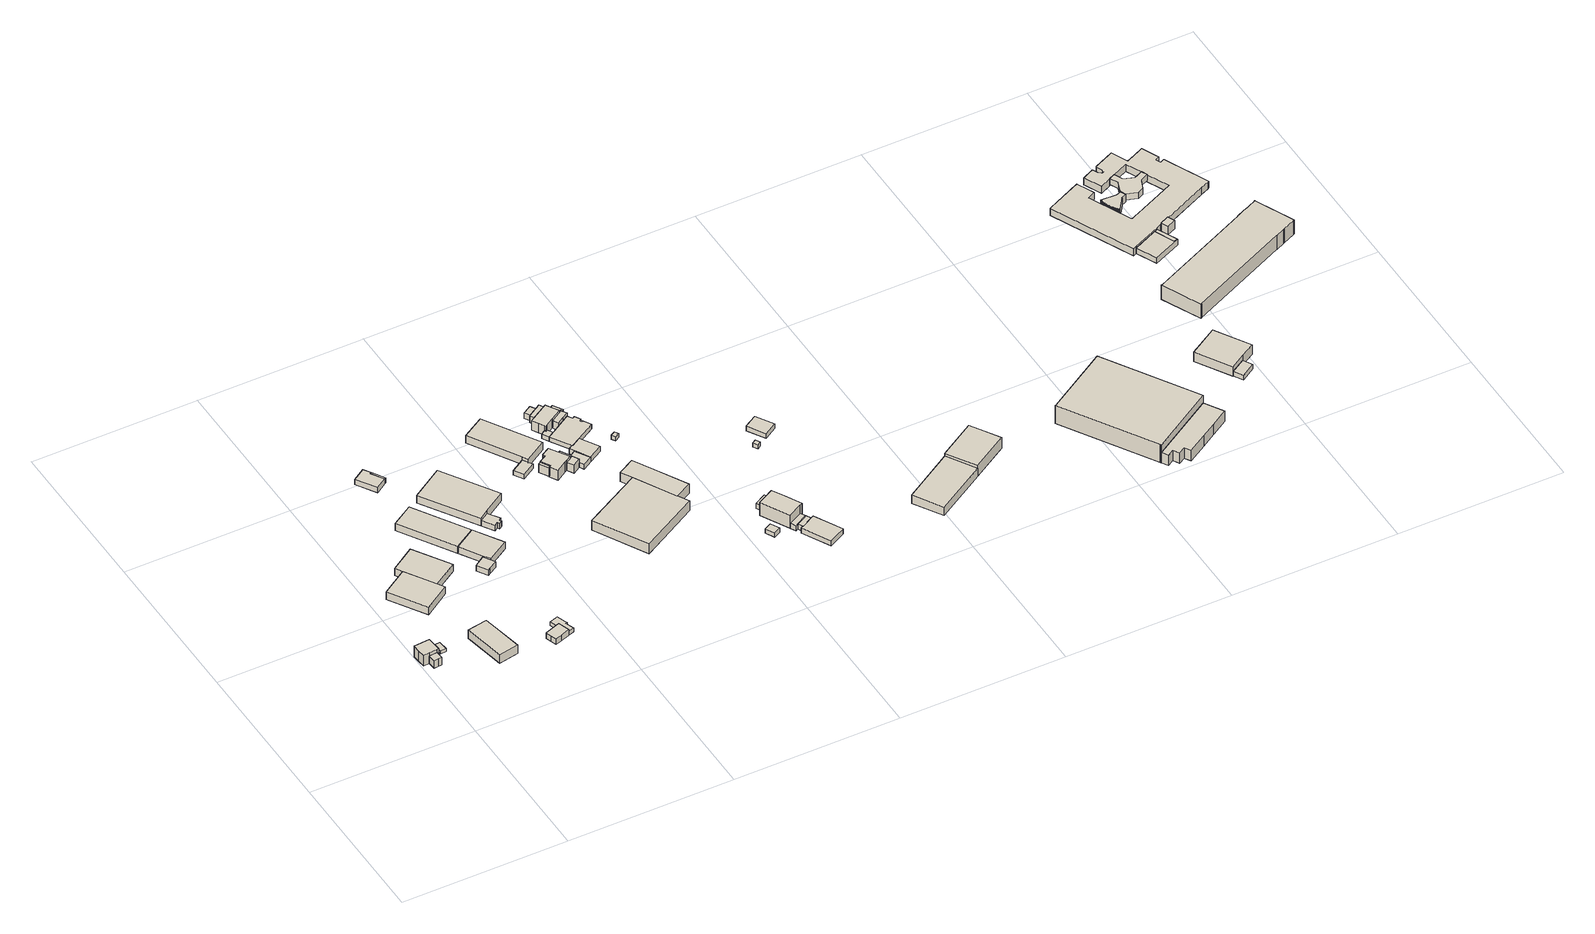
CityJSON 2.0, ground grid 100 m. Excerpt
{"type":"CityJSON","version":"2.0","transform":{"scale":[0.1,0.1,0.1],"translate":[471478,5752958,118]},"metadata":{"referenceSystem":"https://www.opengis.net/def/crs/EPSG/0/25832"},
"CityObjects":{
"building1":{"type":"Building","attributes":{"Gemeindeschluessel":"05711000","BezugspunktDach":"2000","function":"31001_9998","measuredHeight":6.7},"address":[{"country":"Germany","locality":"Bielefeld","thoroughfareNumber":"13","thoroughfareName":"Strothbachstraße"}],"geometry":[{"type":"Solid","lod":"1","boundaries":[[[[0,1,2,3,4,5]],[[6,7,8,9,10,11]],[[6,11,5,4]],[[7,6,4,3]],[[8,7,3,2]],[[9,8,2,1]],[[10,9,1,0]],[[11,10,0,5]]]]}]},
"building2":{"type":"Building","attributes":{"Gemeindeschluessel":"05711000","BezugspunktDach":"2000","function":"31001_1010","measuredHeight":10.23},"address":[{"country":"Germany","locality":"Bielefeld","thoroughfareNumber":"13","thoroughfareName":"Strothbachstraße"}],"geometry":[{"type":"Solid","lod":"1","boundaries":[[[[12,13,14,15,16,17,18,19]],[[20,21,22,23,24,25,26,27]],[[20,27,19,18]],[[21,20,18,17]],[[22,21,17,16]],[[23,22,16,15]],[[24,23,15,14]],[[25,24,14,13]],[[26,25,13,12]],[[27,26,12,19]]]]}]},
"building3":{"type":"Building","attributes":{"Gemeindeschluessel":"05711000","BezugspunktDach":"2000","function":"31001_9998","measuredHeight":2.09},"address":[{"country":"Germany","locality":"Bielefeld","thoroughfareNumber":"13","thoroughfareName":"Strothbachstraße"}],"geometry":[{"type":"Solid","lod":"1","boundaries":[[[[28,29,30,31]],[[32,33,34,35]],[[32,35,31,30]],[[33,32,30,29]],[[34,33,29,28]],[[35,34,28,31]]]]}]},
"building4":{"type":"Building","attributes":{"Gemeindeschluessel":"05711000","BezugspunktDach":"2000","function":"31001_2100","measuredHeight":5.21},"address":[{"country":"Germany","locality":"Bielefeld","thoroughfareNumber":"11","thoroughfareName":"Strothbachstraße"}],"geometry":[{"type":"Solid","lod":"1","boundaries":[[[[36,37,38,39,40]],[[41,42,43,44,45]],[[41,45,40,39]],[[42,41,39,38]],[[43,42,38,37]],[[44,43,37,36]],[[45,44,36,40]]]]}]},
"building5":{"type":"Building","attributes":{"Gemeindeschluessel":"05711000","BezugspunktDach":"2000","function":"31001_2100","measuredHeight":6.73},"address":[{"country":"Germany","locality":"Bielefeld","thoroughfareNumber":"15","thoroughfareName":"Strothbachstraße"}],"geometry":[{"type":"Solid","lod":"1","boundaries":[[[[46,47,48,49]],[[50,51,52,53]],[[50,53,49,48]],[[51,50,48,47]],[[52,51,47,46]],[[53,52,46,49]]]]}]},
"building6":{"type":"Building","attributes":{"Gemeindeschluessel":"05711000","BezugspunktDach":"2000","function":"31001_2100","measuredHeight":4.95},"address":[{"country":"Germany","locality":"Bielefeld","thoroughfareNumber":"9","thoroughfareName":"Strothbachstraße"}],"geometry":[{"type":"Solid","lod":"1","boundaries":[[[[54,55,37,36,56]],[[57,58,59,60,61]],[[57,61,56,36]],[[58,57,36,37]],[[59,58,37,55]],[[60,59,55,54]],[[61,60,54,56]]]]}]},
"building7":{"type":"Building","attributes":{"Gemeindeschluessel":"05711000","BezugspunktDach":"2000","function":"31001_2460","measuredHeight":5.33},"address":[{"country":"Germany","locality":"Bielefeld","thoroughfareNumber":"17","thoroughfareName":"Strothbachstraße"}],"geometry":[{"type":"Solid","lod":"1","boundaries":[[[[62,63,64,65,66,67,68,69]],[[70,71,72,73,74,75,76,77]],[[70,77,69,68]],[[71,70,68,67]],[[72,71,67,66]],[[73,72,66,65]],[[74,73,65,64]],[[75,74,64,63]],[[76,75,63,62]],[[77,76,62,69]]]]}]},
"building8":{"type":"Building","attributes":{"Gemeindeschluessel":"05711000","BezugspunktDach":"2000","function":"51009_1611","measuredHeight":2.65},"address":[{"country":"Germany"}],"geometry":[{"type":"Solid","lod":"1","boundaries":[[[[78,79,80,81,82,83,84,85,86]],[[87,88,89,76,74,90,91,92,93]],[[87,93,86,85]],[[88,87,85,84]],[[89,88,84,83]],[[76,89,83,82]],[[74,76,82,81]],[[90,74,81,80]],[[91,90,80,79]],[[92,91,79,78]],[[93,92,78,86]]]]}]},
"building9":{"type":"Building","attributes":{"Gemeindeschluessel":"05711000","BezugspunktDach":"2000","function":"31001_9998","measuredHeight":4},"address":[{"country":"Germany","locality":"Bielefeld","thoroughfareNumber":"7","thoroughfareName":"Strothbachstraße"}],"geometry":[{"type":"Solid","lod":"1","boundaries":[[[[94,95,96,97,98,99]],[[100,101,102,103,104,105]],[[100,105,99,98]],[[101,100,98,97]],[[102,101,97,96]],[[103,102,96,95]],[[104,103,95,94]],[[105,104,94,99]]]]}]},
"building10":{"type":"Building","attributes":{"Gemeindeschluessel":"05711000","BezugspunktDach":"2000","function":"31001_2100","measuredHeight":4.89},"address":[{"country":"Germany","locality":"Bielefeld","thoroughfareNumber":"7","thoroughfareName":"Strothbachstraße"}],"geometry":[{"type":"Solid","lod":"1","boundaries":[[[[106,107,108,109]],[[110,111,112,113]],[[110,113,109,108]],[[111,110,108,107]],[[112,111,107,106]],[[113,112,106,109]]]]}]},
"building11":{"type":"Building","attributes":{"Gemeindeschluessel":"05711000","BezugspunktDach":"2000","function":"31001_2100","measuredHeight":3.66},"address":[{"country":"Germany","locality":"Bielefeld","thoroughfareNumber":"6","thoroughfareName":"Strothbachstraße"}],"geometry":[{"type":"Solid","lod":"1","boundaries":[[[[114,115,116,117,118,119]],[[120,121,122,123,124,125]],[[120,125,119,118]],[[121,120,118,117]],[[122,121,117,116]],[[123,122,116,115]],[[124,123,115,114]],[[125,124,114,119]]]]}]},
"building12":{"type":"Building","attributes":{"Gemeindeschluessel":"05711000","BezugspunktDach":"2000","function":"31001_2100","measuredHeight":4.81},"address":[{"country":"Germany","locality":"Bielefeld","thoroughfareNumber":"7","thoroughfareName":"Strothbachstraße"}],"geometry":[{"type":"Solid","lod":"1","boundaries":[[[[109,108,126,127,128]],[[129,130,131,132,133]],[[129,133,128,127]],[[130,129,127,126]],[[131,130,126,108]],[[132,131,108,109]],[[133,132,109,128]]]]}]},
"building13":{"type":"Building","attributes":{"Gemeindeschluessel":"05711000","BezugspunktDach":"2000","function":"51009_1610","measuredHeight":3.55},"address":[{"country":"Germany"}],"geometry":[{"type":"Solid","lod":"1","boundaries":[[[[134,135,136,137]],[[138,139,140,141]],[[138,141,137,136]],[[139,138,136,135]],[[140,139,135,134]],[[141,140,134,137]]]]}]},
"building14":{"type":"Building","attributes":{"Gemeindeschluessel":"05711000","function":"31001_2100"},"address":[{"country":"Germany","locality":"Bielefeld","thoroughfareNumber":"5","thoroughfareName":"Strothbachstraße"}],"children":["building14-1","building14-2"]},
"building14-1":{"type":"BuildingPart","attributes":{"BezugspunktDach":"2000","measuredHeight":5.44},"parents":["building14"],"geometry":[{"type":"Solid","lod":"1","boundaries":[[[[142,143,144,145,146]],[[147,148,149,150,151]],[[147,151,146,145]],[[148,147,145,144]],[[149,148,144,143]],[[150,149,143,142]],[[151,150,142,146]]]]}]},
"building14-2":{"type":"BuildingPart","attributes":{"BezugspunktDach":"2000","measuredHeight":3.94},"parents":["building14"],"geometry":[{"type":"Solid","lod":"1","boundaries":[[[[152,153,154,155,156,157,158,159]],[[160,161,162,163,147,151,164,165]],[[160,165,159,158]],[[161,160,158,157]],[[162,161,157,156]],[[163,162,156,155]],[[147,163,155,154]],[[151,147,154,153]],[[164,151,153,152]],[[165,164,152,159]]]]}]},
"building15":{"type":"Building","attributes":{"Gemeindeschluessel":"05711000","BezugspunktDach":"2000","function":"31001_2460","measuredHeight":3.06},"address":[{"country":"Germany","locality":"Bielefeld","thoroughfareNumber":"3","thoroughfareName":"Strothbachstraße"}],"geometry":[{"type":"Solid","lod":"1","boundaries":[[[[166,167,168,169,170]],[[171,172,173,174,175]],[[171,175,170,169]],[[172,171,169,168]],[[173,172,168,167]],[[174,173,167,166]],[[175,174,166,170]]]]}]},
"building16":{"type":"Building","attributes":{"Gemeindeschluessel":"05711000","BezugspunktDach":"2000","function":"51009_1610","measuredHeight":6.1},"address":[{"country":"Germany"}],"geometry":[{"type":"Solid","lod":"1","boundaries":[[[[176,177,178,179]],[[180,181,182,183]],[[180,183,179,178]],[[181,180,178,177]],[[182,181,177,176]],[[183,182,176,179]]]]}]},
"building17":{"type":"Building","attributes":{"Gemeindeschluessel":"05711000","BezugspunktDach":"2000","function":"31001_2100","measuredHeight":5.14},"address":[{"country":"Germany","locality":"Bielefeld","thoroughfareNumber":"3","thoroughfareName":"Strothbachstraße"}],"geometry":[{"type":"Solid","lod":"1","boundaries":[[[[184,185,186,187,188]],[[174,173,189,190,191]],[[174,191,188,187]],[[173,174,187,186]],[[189,173,186,185]],[[190,189,185,184]],[[191,190,184,188]]]]}]},
"building18":{"type":"Building","attributes":{"Gemeindeschluessel":"05711000","BezugspunktDach":"2000","function":"31001_2100","measuredHeight":6.84},"address":[{"country":"Germany","locality":"Bielefeld","thoroughfareNumber":"143","thoroughfareName":"Gildemeisterstraße"}],"geometry":[{"type":"Solid","lod":"1","boundaries":[[[[192,193,194,195,196,197]],[[198,199,200,201,202,203]],[[198,203,197,196]],[[199,198,196,195]],[[200,199,195,194]],[[201,200,194,193]],[[202,201,193,192]],[[203,202,192,197]]]]}]},
"building19":{"type":"Building","attributes":{"Gemeindeschluessel":"05711000","function":"31001_1010"},"address":[{"country":"Germany","locality":"Bielefeld","thoroughfareNumber":"3","thoroughfareName":"Strothbachstraße"}],"children":["building19-1","building19-2","building19-3","building19-4"]},
"building19-1":{"type":"BuildingPart","attributes":{"BezugspunktDach":"2000","measuredHeight":8.28},"parents":["building19"],"geometry":[{"type":"Solid","lod":"1","boundaries":[[[[204,205,206,207,208,209,210,211,212,213,214,215]],[[216,217,218,219,220,221,222,223,224,225,226,227]],[[216,227,215,214]],[[217,216,214,213]],[[218,217,213,212]],[[219,218,212,211]],[[220,219,211,210]],[[221,220,210,209]],[[222,221,209,208]],[[223,222,208,207]],[[224,223,207,206]],[[225,224,206,205]],[[226,225,205,204]],[[227,226,204,215]]]]}]},
"building19-2":{"type":"BuildingPart","attributes":{"BezugspunktDach":"2000","measuredHeight":3.21},"parents":["building19"],"geometry":[{"type":"Solid","lod":"1","boundaries":[[[[228,229,230,231,232,233,234]],[[235,236,237,238,239,240,241]],[[235,241,234,233]],[[236,235,233,232]],[[237,236,232,231]],[[238,237,231,230]],[[239,238,230,229]],[[240,239,229,228]],[[241,240,228,234]]]]}]},
"building19-3":{"type":"BuildingPart","attributes":{"BezugspunktDach":"2000","measuredHeight":6.84},"parents":["building19"],"geometry":[{"type":"Solid","lod":"1","boundaries":[[[[242,243,244,245]],[[246,226,238,237]],[[246,237,245,244]],[[226,246,244,243]],[[238,226,243,242]],[[237,238,242,245]]]]}]},
"building19-4":{"type":"BuildingPart","attributes":{"BezugspunktDach":"2000","measuredHeight":6.06},"parents":["building19"],"geometry":[{"type":"Solid","lod":"1","boundaries":[[[[247,248,249,250,251]],[[225,224,252,239,238]],[[225,238,251,250]],[[224,225,250,249]],[[252,224,249,248]],[[239,252,248,247]],[[238,239,247,251]]]]}]},
"building20":{"type":"Building","attributes":{"Gemeindeschluessel":"05711000","BezugspunktDach":"2000","function":"31001_2460","measuredHeight":3.57},"address":[{"country":"Germany","locality":"Bielefeld","thoroughfareNumber":"145","thoroughfareName":"Gildemeisterstraße"}],"geometry":[{"type":"Solid","lod":"1","boundaries":[[[[253,254,255,256,257,258,259,260]],[[261,262,263,264,265,266,267,268]],[[261,268,260,259]],[[262,261,259,258]],[[263,262,258,257]],[[264,263,257,256]],[[265,264,256,255]],[[266,265,255,254]],[[267,266,254,253]],[[268,267,253,260]]]]}]},
"building21":{"type":"Building","attributes":{"Gemeindeschluessel":"05711000","function":"31001_1010"},"address":[{"country":"Germany","locality":"Bielefeld","thoroughfareNumber":"145","thoroughfareName":"Gildemeisterstraße"}],"children":["building21-1","building21-2","building21-3","building21-4"]},
"building21-1":{"type":"BuildingPart","attributes":{"BezugspunktDach":"2000","measuredHeight":7.06},"parents":["building21"],"geometry":[{"type":"Solid","lod":"1","boundaries":[[[[269,270,271,272,273,274,275,276,277,278,279]],[[280,281,282,283,284,285,286,287,288,289,290]],[[280,290,279,278]],[[281,280,278,277]],[[282,281,277,276]],[[283,282,276,275]],[[284,283,275,274]],[[285,284,274,273]],[[286,285,273,272]],[[287,286,272,271]],[[288,287,271,270]],[[289,288,270,269]],[[290,289,269,279]]]]}]},
"building21-2":{"type":"BuildingPart","attributes":{"BezugspunktDach":"2000","measuredHeight":4.35},"parents":["building21"],"geometry":[{"type":"Solid","lod":"1","boundaries":[[[[291,292,293,294,295,296]],[[297,298,299,300,301,302]],[[297,302,296,295]],[[298,297,295,294]],[[299,298,294,293]],[[300,299,293,292]],[[301,300,292,291]],[[302,301,291,296]]]]}]},
"building21-3":{"type":"BuildingPart","attributes":{"BezugspunktDach":"2000","measuredHeight":5.36},"parents":["building21"],"geometry":[{"type":"Solid","lod":"1","boundaries":[[[[303,304,305,306,307,308]],[[284,309,310,297,311,285]],[[284,285,308,307]],[[309,284,307,306]],[[310,309,306,305]],[[297,310,305,304]],[[311,297,304,303]],[[285,311,303,308]]]]}]},
"building21-4":{"type":"BuildingPart","attributes":{"BezugspunktDach":"2000","measuredHeight":5.93},"parents":["building21"],"geometry":[{"type":"Solid","lod":"1","boundaries":[[[[312,313,314,315,316,317]],[[318,319,320,288,286,321]],[[318,321,317,316]],[[319,318,316,315]],[[320,319,315,314]],[[288,320,314,313]],[[286,288,313,312]],[[321,286,312,317]]]]}]},
"building22":{"type":"Building","attributes":{"Gemeindeschluessel":"05711000","function":"31001_2100"},"address":[{"country":"Germany","locality":"Bielefeld","thoroughfareNumber":"145","thoroughfareName":"Gildemeisterstraße"}],"children":["building22-1","building22-2","building22-3","building22-4"]},
"building22-1":{"type":"BuildingPart","attributes":{"BezugspunktDach":"2000","measuredHeight":3.24},"parents":["building22"],"geometry":[{"type":"Solid","lod":"1","boundaries":[[[[322,323,324,255,254,253,260,325,326,327,328,329,330,331,332,333]],[[334,335,336,337,338,339,340,341,342,343,344,345,346,347,348,349]],[[334,349,333,332]],[[335,334,332,331]],[[336,335,331,330]],[[337,336,330,329]],[[338,337,329,328]],[[339,338,328,327]],[[340,339,327,326]],[[341,340,326,325]],[[342,341,325,260]],[[343,342,260,253]],[[344,343,253,254]],[[345,344,254,255]],[[346,345,255,324]],[[347,346,324,323]],[[348,347,323,322]],[[349,348,322,333]]]]}]},
"building22-2":{"type":"BuildingPart","attributes":{"BezugspunktDach":"2000","measuredHeight":3.24},"parents":["building22"],"geometry":[{"type":"Solid","lod":"1","boundaries":[[[[350,324,323,351,352,353]],[[280,290,347,346,354,281]],[[280,281,353,352]],[[290,280,352,351]],[[347,290,351,323]],[[346,347,323,324]],[[354,346,324,350]],[[281,354,350,353]]]]}]},
"building22-3":{"type":"BuildingPart","attributes":{"BezugspunktDach":"2000","measuredHeight":6.13},"parents":["building22"],"geometry":[{"type":"Solid","lod":"1","boundaries":[[[[355,356,357,358,359,360,361]],[[348,289,362,320,319,349,363]],[[348,363,361,360]],[[289,348,360,359]],[[362,289,359,358]],[[320,362,358,357]],[[319,320,357,356]],[[349,319,356,355]],[[363,349,355,361]]]]}]},
"building22-4":{"type":"BuildingPart","attributes":{"BezugspunktDach":"2000","measuredHeight":3.06},"address":[{"country":"Germany","locality":"Bielefeld","thoroughfareNumber":"145","thoroughfareName":"Gildemeisterstraße"}],"parents":["building22"],"geometry":[{"type":"Solid","lod":"1","boundaries":[[[[329,328,327,326]],[[364,365,366,367]],[[364,367,326,327]],[[365,364,327,328]],[[366,365,328,329]],[[367,366,329,326]]]]}]},
"building23":{"type":"Building","attributes":{"Gemeindeschluessel":"05711000","BezugspunktDach":"2000","function":"31001_2100","measuredHeight":6.48},"address":[{"country":"Germany","locality":"Bielefeld","thoroughfareNumber":"143","thoroughfareName":"Gildemeisterstraße"}],"geometry":[{"type":"Solid","lod":"1","boundaries":[[[[368,369,370,197,196,195]],[[371,372,373,374,375,376]],[[371,376,195,196]],[[372,371,196,197]],[[373,372,197,370]],[[374,373,370,369]],[[375,374,369,368]],[[376,375,368,195]]]]}]},
"building24":{"type":"Building","attributes":{"Gemeindeschluessel":"05711000","BezugspunktDach":"2000","function":"31001_2523","measuredHeight":2.93},"address":[{"country":"Germany","locality":"Bielefeld","thoroughfareNumber":"143","thoroughfareName":"Gildemeisterstraße"}],"geometry":[{"type":"Solid","lod":"1","boundaries":[[[[377,378,379,380]],[[381,382,383,384]],[[381,384,380,379]],[[382,381,379,378]],[[383,382,378,377]],[[384,383,377,380]]]]}]},
"building25":{"type":"Building","attributes":{"Gemeindeschluessel":"05711000","BezugspunktDach":"2100","function":"51009_1610","measuredHeight":3},"address":[{"country":"Germany"}],"geometry":[{"type":"Solid","lod":"1","boundaries":[[[[385,386,387,388]],[[389,390,391,392]],[[389,392,388,387]],[[390,389,387,386]],[[391,390,386,385]],[[392,391,385,388]]]]}]},
"building26":{"type":"Building","attributes":{"Gemeindeschluessel":"05711000","function":"31001_2100"},"address":[{"country":"Germany","locality":"Bielefeld","thoroughfareNumber":"141","thoroughfareName":"Gildemeisterstraße"}],"children":["building26-1","building26-2","building26-3","building26-4","building26-5","building26-6"]},
"building26-1":{"type":"BuildingPart","attributes":{"BezugspunktDach":"2000","measuredHeight":9.14},"parents":["building26"],"geometry":[{"type":"Solid","lod":"1","boundaries":[[[[393,394,395,396,397,398,399,400]],[[401,402,403,404,405,406,407,408]],[[401,408,400,399]],[[402,401,399,398]],[[403,402,398,397]],[[404,403,397,396]],[[405,404,396,395]],[[406,405,395,394]],[[407,406,394,393]],[[408,407,393,400]]]]}]},
"building26-2":{"type":"BuildingPart","attributes":{"BezugspunktDach":"2000","measuredHeight":3.63},"parents":["building26"],"geometry":[{"type":"Solid","lod":"1","boundaries":[[[[409,410,411,412,413]],[[414,401,408,415,416]],[[414,416,413,412]],[[401,414,412,411]],[[408,401,411,410]],[[415,408,410,409]],[[416,415,409,413]]]]}]},
"building26-3":{"type":"BuildingPart","attributes":{"BezugspunktDach":"2000","measuredHeight":3.62},"parents":["building26"],"geometry":[{"type":"Solid","lod":"1","boundaries":[[[[409,413,417,418,419]],[[420,421,416,415,422]],[[420,422,419,418]],[[421,420,418,417]],[[416,421,417,413]],[[415,416,413,409]],[[422,415,409,419]]]]}]},
"building26-4":{"type":"BuildingPart","attributes":{"BezugspunktDach":"2000","measuredHeight":3.73},"parents":["building26"],"geometry":[{"type":"Solid","lod":"1","boundaries":[[[[423,424,425,426]],[[406,405,427,428]],[[406,428,426,425]],[[405,406,425,424]],[[427,405,424,423]],[[428,427,423,426]]]]}]},
"building26-5":{"type":"BuildingPart","attributes":{"BezugspunktDach":"2000","measuredHeight":3.64},"parents":["building26"],"geometry":[{"type":"Solid","lod":"1","boundaries":[[[[429,419,418,417,430,431,432,433]],[[434,435,436,421,420,422,437,438]],[[434,438,433,432]],[[435,434,432,431]],[[436,435,431,430]],[[421,436,430,417]],[[420,421,417,418]],[[422,420,418,419]],[[437,422,419,429]],[[438,437,429,433]]]]}]},
"building26-6":{"type":"BuildingPart","attributes":{"BezugspunktDach":"2000","measuredHeight":3.71},"parents":["building26"],"geometry":[{"type":"Solid","lod":"1","boundaries":[[[[439,440,441,442,443,444]],[[403,445,446,447,448,404]],[[403,404,444,443]],[[445,403,443,442]],[[446,445,442,441]],[[447,446,441,440]],[[448,447,440,439]],[[404,448,439,444]]]]}]},
"building27":{"type":"Building","attributes":{"Gemeindeschluessel":"05711000","BezugspunktDach":"2000","function":"31001_2500","measuredHeight":2.81},"address":[{"country":"Germany","locality":"Bielefeld","thoroughfareNumber":"5","thoroughfareName":"Gildemeisterstraße"}],"geometry":[{"type":"Solid","lod":"1","boundaries":[[[[449,450,451,452]],[[453,454,455,456]],[[453,456,452,451]],[[454,453,451,450]],[[455,454,450,449]],[[456,455,449,452]]]]}]},
"building28":{"type":"Building","attributes":{"Gemeindeschluessel":"05711000","BezugspunktDach":"2000","function":"31001_2100","measuredHeight":3.26},"address":[{"country":"Germany","locality":"Bielefeld","thoroughfareNumber":"6","thoroughfareName":"Gildemeisterstraße"}],"geometry":[{"type":"Solid","lod":"1","boundaries":[[[[457,458,459,460]],[[461,462,463,464]],[[461,464,460,459]],[[462,461,459,458]],[[463,462,458,457]],[[464,463,457,460]]]]}]},
"building29":{"type":"Building","attributes":{"Gemeindeschluessel":"05711000","BezugspunktDach":"2000","function":"31001_2100","measuredHeight":5.85},"address":[{"country":"Germany","locality":"Bielefeld","thoroughfareNumber":"110","thoroughfareName":"Gildemeisterstraße"}],"geometry":[{"type":"Solid","lod":"1","boundaries":[[[[465,466,467,468,469]],[[470,471,472,473,474]],[[470,474,469,468]],[[471,470,468,467]],[[472,471,467,466]],[[473,472,466,465]],[[474,473,465,469]]]]}]},
"building30":{"type":"Building","attributes":{"Gemeindeschluessel":"05711000","BezugspunktDach":"2000","function":"31001_2100","measuredHeight":7.65},"address":[{"country":"Germany","locality":"Bielefeld","thoroughfareNumber":"110","thoroughfareName":"Gildemeisterstraße"}],"geometry":[{"type":"Solid","lod":"1","boundaries":[[[[475,476,477,478]],[[479,480,481,482]],[[479,482,478,477]],[[480,479,477,476]],[[481,480,476,475]],[[482,481,475,478]]]]}]},
"building31":{"type":"Building","attributes":{"Gemeindeschluessel":"05711000","function":"31001_2100"},"address":[{"country":"Germany","locality":"Bielefeld","thoroughfareNumber":"102","thoroughfareName":"Gildemeisterstraße"}],"children":["building31-1","building31-2"]},
"building31-1":{"type":"BuildingPart","attributes":{"BezugspunktDach":"2000","measuredHeight":7.16},"parents":["building31"],"geometry":[{"type":"Solid","lod":"1","boundaries":[[[[483,484,485,486,487,488,489,490,491,492]],[[493,494,495,496,497,498,499,500,501,502]],[[493,502,492,491]],[[494,493,491,490]],[[495,494,490,489]],[[496,495,489,488]],[[497,496,488,487]],[[498,497,487,486]],[[499,498,486,485]],[[500,499,485,484]],[[501,500,484,483]],[[502,501,483,492]]]]}]},
"building31-2":{"type":"BuildingPart","attributes":{"BezugspunktDach":"2000","measuredHeight":12.63},"address":[{"country":"Germany","locality":"Bielefeld","thoroughfareNumber":"102","thoroughfareName":"Gildemeisterstraße"}],"parents":["building31"],"geometry":[{"type":"Solid","lod":"1","boundaries":[[[[503,504,505,506,507,508,509]],[[498,510,511,512,513,514,499]],[[498,499,509,508]],[[510,498,508,507]],[[511,510,507,506]],[[512,511,506,505]],[[513,512,505,504]],[[514,513,504,503]],[[499,514,503,509]]]]}]},
"building32":{"type":"Building","attributes":{"Gemeindeschluessel":"05711000","BezugspunktDach":"2000","function":"51009_1610","measuredHeight":3.12},"address":[{"country":"Germany"}],"geometry":[{"type":"Solid","lod":"1","boundaries":[[[[515,516,517,518]],[[519,520,521,522]],[[519,522,518,517]],[[520,519,517,516]],[[521,520,516,515]],[[522,521,515,518]]]]}]},
"building33":{"type":"Building","attributes":{"Gemeindeschluessel":"05711000","BezugspunktDach":"2000","function":"31001_2100","measuredHeight":6.7},"address":[{"country":"Germany","locality":"Bielefeld","thoroughfareNumber":"100","thoroughfareName":"Gildemeisterstraße"}],"geometry":[{"type":"Solid","lod":"1","boundaries":[[[[523,524,525,526,527,528]],[[529,530,531,532,533,534]],[[529,534,528,527]],[[530,529,527,526]],[[531,530,526,525]],[[532,531,525,524]],[[533,532,524,523]],[[534,533,523,528]]]]}]},
"building34":{"type":"Building","attributes":{"Gemeindeschluessel":"05711000","function":"31001_9998"},"address":[{"country":"Germany","locality":"Bielefeld","thoroughfareNumber":"90","thoroughfareName":"Gildemeisterstraße"}],"children":["building34-1","building34-2"]},
"building34-1":{"type":"BuildingPart","attributes":{"BezugspunktDach":"2000","measuredHeight":3.88},"parents":["building34"],"geometry":[{"type":"Solid","lod":"1","boundaries":[[[[535,536,537,538,539,540,541]],[[542,543,544,545,546,547,548]],[[542,548,541,540]],[[543,542,540,539]],[[544,543,539,538]],[[545,544,538,537]],[[546,545,537,536]],[[547,546,536,535]],[[548,547,535,541]]]]}]},
"building34-2":{"type":"BuildingPart","attributes":{"BezugspunktDach":"2000","measuredHeight":3.88},"address":[{"country":"Germany","locality":"Bielefeld","thoroughfareNumber":"90","thoroughfareName":"Gildemeisterstraße"}],"parents":["building34"],"geometry":[{"type":"Solid","lod":"1","boundaries":[[[[535,541,540,539]],[[542,548,547,543]],[[542,543,539,540]],[[548,542,540,541]],[[547,548,541,535]],[[543,547,535,539]]]]}]},
"building35":{"type":"Building","attributes":{"Gemeindeschluessel":"05711000","BezugspunktDach":"2000","function":"51009_1610","measuredHeight":5.79},"address":[{"country":"Germany"}],"geometry":[{"type":"Solid","lod":"1","boundaries":[[[[549,550,551,552]],[[553,554,555,556]],[[553,556,552,551]],[[554,553,551,550]],[[555,554,550,549]],[[556,555,549,552]]]]}]},
"building36":{"type":"Building","attributes":{"Gemeindeschluessel":"05711000","BezugspunktDach":"2000","function":"31001_2010","measuredHeight":4.91},"address":[{"country":"Germany","locality":"Bielefeld","thoroughfareNumber":"90","thoroughfareName":"Gildemeisterstraße"}],"geometry":[{"type":"Solid","lod":"1","boundaries":[[[[557,558,559,560,561,562,563,564,565,566,567,568,569,570,571,572,573,574,575,576,577,578,579,580,581,582,583,584,585,586,587,588,589,590,591,592,593,594,595,596,597,598,599,600,601,602,603]],[[604,605,606,607,608,609,610,611,612,613,614,615,616,617,618,619,620,621,622,623,624,625,626,627,628,629,630,631,632,633,634,635,636,637,638,639,640,641,642,643,644,645,646,647,648,649,650]],[[604,650,603,602]],[[605,604,602,601]],[[606,605,601,600]],[[607,606,600,599]],[[608,607,599,598]],[[609,608,598,597]],[[610,609,597,596]],[[611,610,596,595]],[[612,611,595,594]],[[613,612,594,593]],[[614,613,593,592]],[[615,614,592,591]],[[616,615,591,590]],[[617,616,590,589]],[[618,617,589,588]],[[619,618,588,587]],[[620,619,587,586]],[[621,620,586,585]],[[622,621,585,584]],[[623,622,584,583]],[[624,623,583,582]],[[625,624,582,581]],[[626,625,581,580]],[[627,626,580,579]],[[628,627,579,578]],[[629,628,578,577]],[[630,629,577,576]],[[631,630,576,575]],[[632,631,575,574]],[[633,632,574,573]],[[634,633,573,572]],[[635,634,572,571]],[[636,635,571,570]],[[637,636,570,569]],[[638,637,569,568]],[[639,638,568,567]],[[640,639,567,566]],[[641,640,566,565]],[[642,641,565,564]],[[643,642,564,563]],[[644,643,563,562]],[[645,644,562,561]],[[646,645,561,560]],[[647,646,560,559]],[[648,647,559,558]],[[649,648,558,557]],[[650,649,557,603]]]]}]},
"building37":{"type":"Building","attributes":{"Gemeindeschluessel":"05711000","BezugspunktDach":"2000","function":"31001_2100","measuredHeight":9.88},"address":[{"country":"Germany"}],"geometry":[{"type":"Solid","lod":"1","boundaries":[[[[651,652,653,654,655,656,657,658,659,660,661,662,663,664,665,666,667,668,669,670,671,672,673,674,675,676]],[[677,678,679,680,681,682,683,684,685,686,687,688,689,690,691,692,693,694,695,696,697,698,699,700,701,702]],[[677,702,676,675]],[[678,677,675,674]],[[679,678,674,673]],[[680,679,673,672]],[[681,680,672,671]],[[682,681,671,670]],[[683,682,670,669]],[[684,683,669,668]],[[685,684,668,667]],[[686,685,667,666]],[[687,686,666,665]],[[688,687,665,664]],[[689,688,664,663]],[[690,689,663,662]],[[691,690,662,661]],[[692,691,661,660]],[[693,692,660,659]],[[694,693,659,658]],[[695,694,658,657]],[[696,695,657,656]],[[697,696,656,655]],[[698,697,655,654]],[[699,698,654,653]],[[700,699,653,652]],[[701,700,652,651]],[[702,701,651,676]]]]}]},
"building38":{"type":"Building","attributes":{"Gemeindeschluessel":"05711000","function":"31001_2010"},"address":[{"country":"Germany","locality":"Bielefeld","thoroughfareNumber":"90","thoroughfareName":"Gildemeisterstraße"}],"children":["building38-1","building38-2"]},
"building38-1":{"type":"BuildingPart","attributes":{"BezugspunktDach":"2000","measuredHeight":4.18},"parents":["building38"],"geometry":[{"type":"Solid","lod":"1","boundaries":[[[[703,704,705,706,707,708,709,710,711,712,713,714]],[[715,716,717,718,719,720,721,722,723,724,725,726]],[[715,726,714,713]],[[716,715,713,712]],[[717,716,712,711]],[[718,717,711,710]],[[719,718,710,709]],[[720,719,709,708]],[[721,720,708,707]],[[722,721,707,706]],[[723,722,706,705]],[[724,723,705,704]],[[725,724,704,703]],[[726,725,703,714]]]]}]},
"building38-2":{"type":"BuildingPart","attributes":{"BezugspunktDach":"2000","measuredHeight":5.17},"address":[{"country":"Germany","locality":"Bielefeld","thoroughfareNumber":"90","thoroughfareName":"Gildemeisterstraße"}],"parents":["building38"],"geometry":[{"type":"Solid","lod":"1","boundaries":[[[[727,728,729,730,731,732,733,734,735,736,737,738,739,740,741,742,743,744,745,746,747,748,749,750,751,752,753,754,755,756,757]],[[758,759,760,761,762,763,764,765,766,767,768,769,770,771,772,773,774,775,776,777,778,779,780,781,782,783,784,785,786,787,788]],[[758,788,757,756]],[[759,758,756,755]],[[760,759,755,754]],[[761,760,754,753]],[[762,761,753,752]],[[763,762,752,751]],[[764,763,751,750]],[[765,764,750,749]],[[766,765,749,748]],[[767,766,748,747]],[[768,767,747,746]],[[769,768,746,745]],[[770,769,745,744]],[[771,770,744,743]],[[772,771,743,742]],[[773,772,742,741]],[[774,773,741,740]],[[775,774,740,739]],[[776,775,739,738]],[[777,776,738,737]],[[778,777,737,736]],[[779,778,736,735]],[[780,779,735,734]],[[781,780,734,733]],[[782,781,733,732]],[[783,782,732,731]],[[784,783,731,730]],[[785,784,730,729]],[[786,785,729,728]],[[787,786,728,727]],[[788,787,727,757]]]]}]}
},
"vertices":[
[102,543,57],[99,589,57],[74,587,57],[50,585,57],[53,539,57],[78,541,57],[53,539,5],[50,585,5],[74,587,5],[99,589,5],[102,543,5],[78,541,5],
[99,589,79],[109,590,79],[105,633,79],[102,677,79],[7,670,79],[10,626,79],[14,582,79],[50,585,79],[14,582,4],[10,626,4],[7,670,4],[102,677,4],[105,633,4],[109,590,4],[99,589,4],[50,585,4],
[168,682,26],[135,680,26],[139,620,26],[172,623,26],[139,620,5],[135,680,5],[168,682,5],[172,623,5],
[361,1056,65],[250,1230,65],[94,1130,65],[230,915,65],[387,1015,65],[230,915,13],[94,1130,13],[250,1230,13],[361,1056,13],[387,1015,13],
[446,678,65],[324,656,65],[372,402,65],[493,425,65],[372,402,8],[324,656,8],[446,678,8],[493,425,8],
[371,1365,65],[224,1271,65],[508,1150,65],[361,1056,16],[250,1230,16],[224,1271,16],[371,1365,16],[508,1150,16],
[797,417,50],[785,451,50],[774,485,50],[684,453,50],[681,452,50],[692,418,50],[704,384,50],[739,397,50],[704,384,9],[692,418,9],[681,452,9],[684,453,9],[774,485,9],[785,451,9],[797,417,9],[739,397,9],
[801,550,35],[748,532,35],[765,482,35],[774,485,35],[797,417,35],[833,430,35],[815,481,35],[824,484,35],[819,498,35],[824,484,9],[815,481,9],[833,430,9],[765,482,9],[748,532,9],[801,550,9],[819,498,9],
[720,1067,56],[705,1092,56],[679,1133,56],[616,1093,56],[656,1030,56],[667,1037,56],[656,1030,16],[616,1093,16],[679,1133,16],[705,1092,16],[720,1067,16],[667,1037,16],
[528,1661,65],[400,1581,65],[600,1261,65],[728,1341,65],[600,1261,16],[400,1581,16],[528,1661,16],[728,1341,16],
[482,1997,58],[491,2002,58],[464,2044,58],[389,1996,58],[463,1881,58],[529,1923,58],[463,1881,22],[389,1996,22],[464,2044,22],[491,2002,22],[482,1997,22],[529,1923,22],
[679,1133,65],[705,1092,65],[833,1171,65],[705,1092,17],[679,1133,17],[600,1261,17],[728,1341,17],[833,1171,17],
[491,2002,59],[482,1997,59],[529,1923,59],[538,1928,59],[529,1923,24],[482,1997,24],[491,2002,24],[538,1928,24],
[1001,1511,73],[795,1834,73],[605,1713,73],[811,1390,73],[865,1424,73],[811,1390,19],[605,1713,19],[795,1834,19],[1001,1511,19],[865,1424,19],
[910,1355,58],[865,1424,58],[811,1390,58],[856,1320,58],[878,1334,58],[886,1321,58],[902,1332,58],[894,1344,58],[902,1332,19],[886,1321,19],[878,1334,19],[856,1320,19],[910,1355,19],[894,1344,19],
[1253,1670,58],[1234,1701,58],[1152,1651,58],[1186,1596,58],[1268,1646,58],[1186,1596,27],[1152,1651,27],[1234,1701,27],[1253,1670,27],[1268,1646,27],
[1288,1605,93],[1276,1598,93],[1309,1544,93],[1320,1551,93],[1309,1544,32],[1276,1598,32],[1288,1605,32],[1320,1551,32],
[1188,2074,79],[1057,1995,79],[1234,1701,79],[1253,1670,79],[1385,1750,79],[1057,1995,27],[1188,2074,27],[1385,1750,27],
[1302,1073,91],[1473,762,91],[1827,957,91],[1791,1022,91],[1789,1021,91],[1655,1266,91],[1789,1021,23],[1791,1022,23],[1827,957,23],[1473,762,23],[1302,1073,23],[1655,1266,23],
[1414,1545,98],[1447,1565,98],[1407,1628,98],[1377,1677,98],[1328,1648,98],[1325,1646,98],[1333,1632,98],[1288,1605,98],[1320,1551,98],[1309,1544,98],[1337,1498,98],[1397,1535,98],[1337,1498,28],[1309,1544,28],[1320,1551,28],[1288,1605,28],[1333,1632,28],[1325,1646,28],[1328,1648,28],[1377,1677,28],[1407,1628,28],[1447,1565,28],[1414,1545,28],[1397,1535,28],
[1505,1627,60],[1449,1593,60],[1461,1574,60],[1483,1535,60],[1484,1536,60],[1499,1509,60],[1557,1542,60],[1499,1509,28],[1484,1536,28],[1483,1535,28],[1461,1574,28],[1449,1593,28],[1505,1627,28],[1557,1542,28],
[1461,1574,86],[1414,1545,86],[1438,1507,86],[1483,1535,86],[1438,1507,28],
[1449,1593,89],[1423,1637,89],[1407,1628,89],[1447,1565,89],[1461,1574,89],[1423,1637,28],
[1576,1700,65],[1518,1665,65],[1515,1669,65],[1490,1653,65],[1505,1627,65],[1557,1542,65],[1642,1590,65],[1576,1699,65],[1642,1590,29],[1557,1542,29],[1505,1627,29],[1490,1653,29],[1515,1669,29],[1518,1665,29],[1576,1700,29],[1576,1699,29],
[1509,1870,98],[1574,1910,98],[1551,1947,98],[1545,1957,98],[1528,1984,98],[1445,1934,98],[1405,1910,98],[1428,1872,98],[1447,1841,98],[1451,1835,98],[1459,1840,98],[1451,1835,33],[1447,1841,33],[1428,1872,33],[1405,1910,33],[1445,1934,33],[1528,1984,33],[1545,1957,33],[1551,1947,33],[1574,1910,33],[1509,1870,33],[1459,1840,33],
[1468,2039,71],[1468,2041,71],[1447,2028,71],[1416,2010,71],[1439,1974,71],[1490,2005,71],[1439,1974,33],[1416,2010,33],[1447,2028,33],[1468,2041,33],[1468,2039,33],[1490,2005,33],
[1509,2016,82],[1439,1974,82],[1439,1973,82],[1426,1966,82],[1445,1934,82],[1528,1984,82],[1426,1966,33],[1439,1973,33],[1509,2016,33],
[1545,1957,93],[1574,1910,93],[1585,1917,93],[1591,1907,93],[1598,1911,93],[1563,1968,93],[1598,1911,33],[1591,1907,33],[1585,1917,33],[1563,1968,33],
[1529,1837,65],[1479,1807,65],[1444,1786,65],[1686,1765,65],[1660,1809,65],[1653,1805,65],[1644,1820,65],[1651,1824,65],[1657,1828,65],[1636,1862,65],[1623,1854,65],[1605,1884,65],[1623,1854,33],[1636,1862,33],[1657,1828,33],[1651,1824,33],[1644,1820,33],[1653,1805,33],[1660,1809,33],[1686,1765,33],[1576,1699,33],[1576,1700,33],[1518,1665,33],[1515,1669,33],[1444,1786,33],[1479,1807,33],[1529,1837,33],[1605,1884,33],
[1420,1825,65],[1459,1840,65],[1451,1835,65],[1447,1841,65],[1420,1825,33],
[1605,1884,87],[1591,1907,87],[1585,1917,87],[1547,1894,87],[1509,1870,87],[1529,1837,87],[1567,1861,87],[1547,1894,33],[1567,1861,33],
[1653,1805,34],[1644,1820,34],[1651,1824,34],[1660,1809,34],
[1889,1075,91],[1718,1387,91],[1618,1332,91],[1789,1021,27],[1655,1266,27],[1618,1332,27],[1718,1387,27],[1889,1075,27],[1791,1022,27],
[1765,1660,59],[1739,1645,59],[1752,1623,59],[1778,1638,59],[1752,1623,30],[1739,1645,30],[1765,1660,30],[1778,1638,30],
[2128,629,54],[2086,607,54],[2115,553,54],[2157,575,54],[2115,553,24],[2086,607,24],[2128,629,24],[2157,575,24],
[2320,628,116],[2266,730,116],[2230,797,116],[2229,796,116],[2170,764,116],[2129,742,116],[2219,575,116],[2302,619,116],[2219,575,25],[2129,742,25],[2170,764,25],[2229,796,25],[2230,797,25],[2266,730,25],[2320,628,25],[2302,619,25],
[2320,587,61],[2302,619,61],[2219,575,61],[2236,542,61],[2251,550,61],[2236,542,25],[2320,587,25],[2251,550,25],
[2266,522,61],[2266,521,61],[2335,558,61],[2266,521,25],[2266,522,25],[2335,558,25],
[2264,815,62],[2230,797,62],[2266,730,62],[2300,748,62],[2264,815,25],[2300,748,25],
[2335,557,61],[2251,513,61],[2340,348,61],[2440,401,61],[2352,566,61],[2440,401,25],[2340,348,25],[2251,513,25],[2335,557,25],[2352,566,25],
[2208,836,62],[2138,799,62],[2153,772,62],[2162,778,62],[2170,764,62],[2229,796,62],[2162,778,25],[2153,772,25],[2138,799,25],[2208,836,25],
[2382,1244,57],[2359,1230,57],[2376,1203,57],[2398,1217,57],[2376,1203,29],[2359,1230,29],[2382,1244,29],[2398,1217,29],
[2466,1402,65],[2390,1356,65],[2453,1251,65],[2530,1298,65],[2453,1251,32],[2390,1356,32],[2466,1402,32],[2530,1298,32],
[3177,621,84],[2957,487,84],[2873,435,84],[2976,266,84],[3280,452,84],[2976,266,26],[2873,435,26],[2957,487,26],[3177,621,26],[3280,452,26],
[3395,754,103],[3177,621,103],[3280,452,103],[3498,585,103],[3280,452,27],[3177,621,27],[3395,754,27],[3498,585,27],
[4522,129,106],[4624,192,106],[4556,303,106],[4173,67,106],[4195,30,106],[4233,54,106],[4256,17,106],[4295,41,106],[4318,4,106],[4431,73,106],[4318,4,34],[4295,41,34],[4256,17,34],[4233,54,34],[4195,30,34],[4173,67,34],[4556,303,34],[4624,192,34],[4522,129,34],[4431,73,34],
[4221,847,160],[3839,612,160],[3838,612,160],[4169,73,160],[4171,69,160],[4173,67,160],[4556,303,160],[4171,69,34],[4169,73,34],[3838,612,34],[3839,612,34],[4221,847,34],
[4917,524,79],[4831,471,79],[4863,418,79],[4949,471,79],[4863,418,47],[4831,471,47],[4917,524,47],[4949,471,47],
[5002,575,113],[4878,778,113],[4878,779,113],[4707,674,113],[4831,471,113],[4917,524,113],[4831,471,46],[4707,674,46],[4878,779,46],[4878,778,46],[5002,575,46],[4917,524,46],
[5011,1616,115],[4843,1539,115],[4899,1418,115],[5067,1494,115],[5065,1498,115],[5044,1489,115],[4990,1606,115],[5044,1489,76],[5065,1498,76],[5067,1494,76],[4899,1418,76],[4843,1539,76],[5011,1616,76],[4990,1606,76],
[5095,1655,134],[5044,1631,134],[5064,1589,134],[5114,1613,134],[5064,1589,76],[5044,1631,76],[5095,1655,76],[5114,1613,76],
[5089,2251,126],[4968,2196,126],[4966,2195,126],[4983,2158,126],[4978,2146,126],[4982,2139,126],[4969,2133,126],[4966,2140,126],[4954,2145,126],[4937,2181,126],[4935,2181,126],[4867,2149,126],[4868,2147,126],[4915,2045,126],[4982,2076,126],[5017,2092,126],[5111,2135,126],[5154,2041,126],[5170,2006,126],[5229,1878,126],[4978,1764,126],[4929,1742,126],[4811,1998,126],[4858,2020,126],[4812,2121,126],[4811,2124,126],[4594,2025,126],[4821,1529,126],[4843,1539,126],[5011,1616,126],[5039,1629,126],[5044,1631,126],[5095,1655,126],[5371,1781,126],[5422,1804,126],[5427,1806,126],[5306,2070,126],[5306,2072,126],[5281,2060,126],[5267,2089,126],[5292,2101,126],[5291,2103,126],[5245,2203,126],[5190,2178,126],[5162,2165,126],[5134,2152,126],[5122,2180,126],[5134,2152,77],[5162,2165,77],[5190,2178,77],[5245,2203,77],[5291,2103,77],[5292,2101,77],[5267,2089,77],[5281,2060,77],[5306,2072,77],[5306,2070,77],[5427,1806,77],[5422,1804,77],[5371,1781,77],[5095,1655,77],[5044,1631,77],[5039,1629,77],[5011,1616,77],[4843,1539,77],[4821,1529,77],[4594,2025,77],[4811,2124,77],[4812,2121,77],[4858,2020,77],[4811,1998,77],[4929,1742,77],[4978,1764,77],[5229,1878,77],[5170,2006,77],[5154,2041,77],[5111,2135,77],[5017,2092,77],[4982,2076,77],[4915,2045,77],[4868,2147,77],[4867,2149,77],[4935,2181,77],[4937,2181,77],[4954,2145,77],[4966,2140,77],[4969,2133,77],[4982,2139,77],[4978,2146,77],[4983,2158,77],[4966,2195,77],[4968,2196,77],[5089,2251,77],[5122,2180,77],
[5539,1510,170],[5535,1508,170],[5535,1507,170],[5459,1472,170],[5458,1473,170],[5455,1472,170],[5402,1447,170],[5400,1446,170],[5400,1445,170],[4789,1165,170],[4789,1166,170],[4784,1164,170],[4892,929,170],[4896,931,170],[4896,932,170],[5506,1212,170],[5507,1211,170],[5509,1212,170],[5561,1236,170],[5565,1238,170],[5565,1239,170],[5642,1274,170],[5642,1273,170],[5646,1275,170],[5644,1280,170],[5541,1506,170],[5644,1280,71],[5646,1275,71],[5642,1273,71],[5642,1274,71],[5565,1239,71],[5565,1238,71],[5561,1236,71],[5509,1212,71],[5507,1211,71],[5506,1212,71],[4896,932,71],[4896,931,71],[4892,929,71],[4784,1164,71],[4789,1166,71],[4789,1165,71],[5400,1445,71],[5400,1446,71],[5402,1447,71],[5455,1472,71],[5458,1473,71],[5459,1472,71],[5535,1507,71],[5535,1508,71],[5539,1510,71],[5541,1506,71],
[5017,2092,129],[4982,2076,129],[5005,2025,129],[4982,1961,129],[4997,1928,129],[5061,1904,129],[5095,1920,129],[5119,1983,129],[5170,2006,129],[5154,2041,129],[5103,2017,129],[5041,2040,129],[5103,2017,87],[5154,2041,87],[5170,2006,87],[5119,1983,87],[5095,1920,87],[5061,1904,87],[4997,1928,87],[4982,1961,87],[5005,2025,87],[4982,2076,87],[5017,2092,87],[5041,2040,87],
[4950,1947,124],[4949,1949,124],[4861,1955,124],[4861,1953,124],[4862,1947,124],[4863,1941,124],[4864,1935,124],[4865,1930,124],[4866,1924,124],[4868,1919,124],[4869,1913,124],[4871,1908,124],[4873,1902,124],[4876,1896,124],[4877,1894,124],[4879,1890,124],[4881,1885,124],[4884,1880,124],[4887,1875,124],[4890,1870,124],[4893,1866,124],[4896,1861,124],[4899,1857,124],[4903,1853,124],[4906,1848,124],[4910,1844,124],[4914,1841,124],[4967,1912,124],[4965,1914,124],[4997,1928,124],[4982,1961,124],[4997,1928,72],[4965,1914,72],[4967,1912,72],[4914,1841,72],[4910,1844,72],[4906,1848,72],[4903,1853,72],[4899,1857,72],[4896,1861,72],[4893,1866,72],[4890,1870,72],[4887,1875,72],[4884,1880,72],[4881,1885,72],[4879,1890,72],[4877,1894,72],[4876,1896,72],[4873,1902,72],[4871,1908,72],[4869,1913,72],[4868,1919,72],[4866,1924,72],[4865,1930,72],[4864,1935,72],[4863,1941,72],[4862,1947,72],[4861,1953,72],[4861,1955,72],[4949,1949,72],[4950,1947,72],[4982,1961,72]
]}
